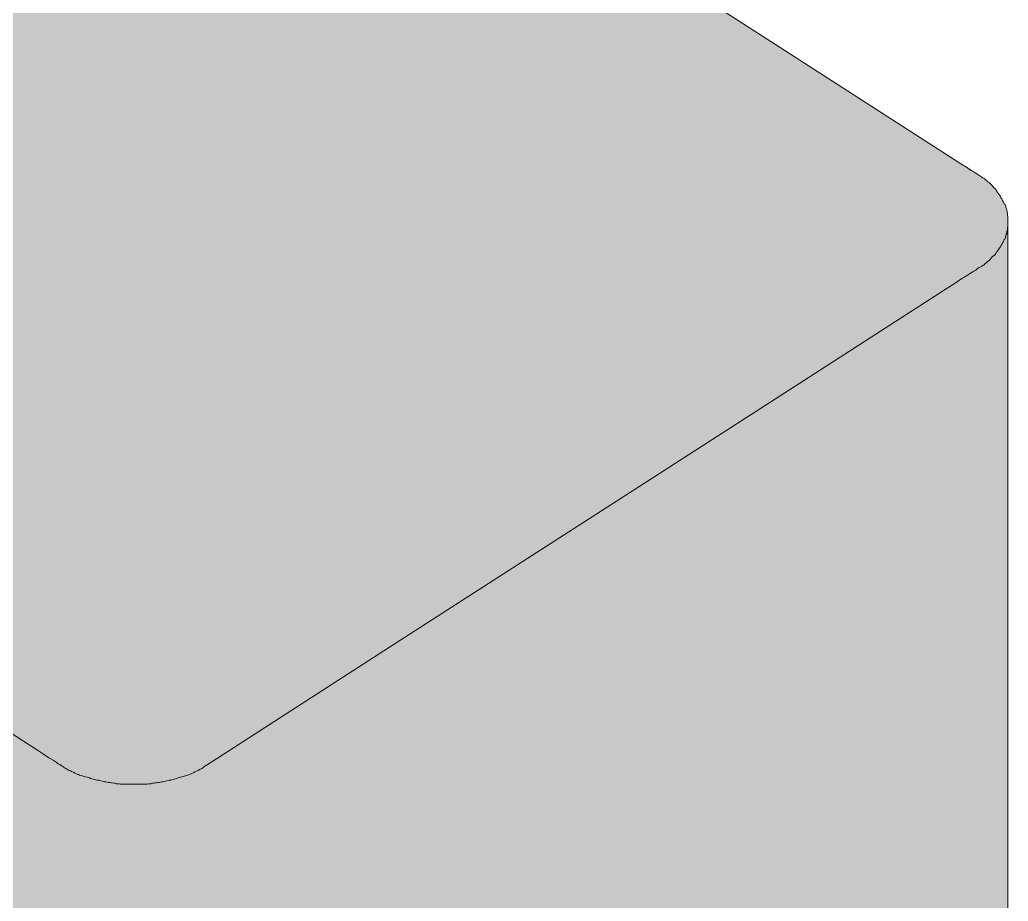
# Model space of a CAD drawing. Units: millimetres at full size, sheet at 1:100. Extents: x -138278 to 134990, y -16593 to 30671.
# Drawn here: x 61920.8 to 62198.6, y 22858.5 to 23106.1 of the extents above; entities that cross this region are included whole.
import ezdxf

# ---------------------------------------------------------------- set-up
doc = ezdxf.new("R2010")
doc.units = ezdxf.units.MM
doc.header["$LTSCALE"] = 100
doc.layers.add('F-0_枠', color=134, linetype='Continuous', lineweight=18)
doc.layers.add('F-8_補助線', color=15, linetype='Continuous')
doc.layers.add('F-9_可能範囲', color=9, linetype='Continuous')

msp = doc.modelspace()

# ---------------------------------------------------------------- linework, layer by layer
at = {"layer": 'F-0_枠'}
for p, q in [((62198.5, 23047.9), (62198.4, 23047.7)), ((62198.5, 23047.9), (62198.4, 23047.7)), ((62190.4, 23036.5), (62190.3, 23036.4)), ((62190.4, 23036.5), (62190.3, 23036.4)), ((62192, 23037.5), (62192.1, 23037.6)), ((62192, 23037.5), (62192.1, 23037.6)), ((61973.5, 22896.8), (62027.6, 22931.7)), ((61973.5, 22896.8), (62027.6, 22931.7)), ((61970, 22894.8), (61970.3, 22894.9)), ((61970, 22894.8), (61970.3, 22894.9)), ((61970.3, 22894.9), (61970.6, 22895.1)), ((61970.3, 22894.9), (61970.6, 22895.1)), ((61970.6, 22895.1), (61970.9, 22895.2)), ((61970.6, 22895.1), (61970.9, 22895.2)), ((61972.4, 22896.1), (61972.1, 22895.9)), ((61972.4, 22896.1), (61972.1, 22895.9)), ((61972.7, 22896.3), (61972.4, 22896.1)), ((61972.7, 22896.3), (61972.4, 22896.1)), ((61972.9, 22896.5), (61972.7, 22896.3)), ((61972.9, 22896.5), (61972.7, 22896.3)), ((61973.3, 22896.7), (61973.6, 22896.9)), ((61973.3, 22896.7), (61973.6, 22896.9))]:
    msp.add_line(p, q, dxfattribs=at)
for points in [[(62027.6, 23167.1), (62135.8, 23097.5), (62183.4, 23066.9), (62185.3, 23065.6), (62186.9, 23064.7), (62188, 23063.9), (62188.9, 23063.4), (62189.5, 23063), (62189.9, 23062.7), (62190.1, 23062.6), (62190.3, 23062.5), (62190.4, 23062.4), (62190.6, 23062.3), (62190.8, 23062.2)], [(62027.6, 23167.1), (62135.8, 23097.5), (62183.4, 23066.9), (62185.3, 23065.6), (62186.9, 23064.7), (62188, 23063.9), (62188.9, 23063.4), (62189.5, 23063), (62189.9, 23062.7), (62190.1, 23062.6), (62190.3, 23062.5), (62190.4, 23062.4), (62190.6, 23062.3), (62190.8, 23062.2)], [(62190.8, 23062.2), (62191, 23062), (62191.2, 23061.9), (62191.4, 23061.7), (62191.7, 23061.6), (62191.9, 23061.4), (62192.2, 23061.2), (62192.4, 23061), (62192.7, 23060.8), (62192.9, 23060.6), (62193.2, 23060.4), (62193.4, 23060.2), (62193.6, 23060), (62193.8, 23059.8), (62194, 23059.6), (62194.2, 23059.4), (62194.4, 23059.2), (62194.6, 23058.9), (62194.8, 23058.7), (62195, 23058.5), (62195.2, 23058.3), (62195.3, 23058.1), (62195.5, 23057.8), (62195.6, 23057.6), (62195.8, 23057.4), (62195.9, 23057.2), (62196.1, 23056.9), (62196.2, 23056.7), (62196.4, 23056.5), (62196.5, 23056.2), (62196.6, 23056), (62196.8, 23055.8), (62196.9, 23055.6), (62197, 23055.3), (62197.2, 23055.1), (62197.3, 23054.9), (62197.4, 23054.7), (62197.5, 23054.4), (62197.7, 23054.2), (62197.8, 23054)], [(62190.8, 23062.2), (62191, 23062), (62191.2, 23061.9), (62191.4, 23061.7), (62191.7, 23061.6), (62191.9, 23061.4), (62192.2, 23061.2), (62192.4, 23061), (62192.7, 23060.8), (62192.9, 23060.6), (62193.2, 23060.4), (62193.4, 23060.2), (62193.6, 23060), (62193.8, 23059.8), (62194, 23059.6), (62194.2, 23059.4), (62194.4, 23059.2), (62194.6, 23058.9), (62194.8, 23058.7), (62195, 23058.5), (62195.2, 23058.3), (62195.3, 23058.1), (62195.5, 23057.8), (62195.6, 23057.6), (62195.8, 23057.4), (62195.9, 23057.2), (62196.1, 23056.9), (62196.2, 23056.7), (62196.4, 23056.5), (62196.5, 23056.2), (62196.6, 23056), (62196.8, 23055.8), (62196.9, 23055.6), (62197, 23055.3), (62197.2, 23055.1), (62197.3, 23054.9), (62197.4, 23054.7), (62197.5, 23054.4), (62197.7, 23054.2), (62197.8, 23054)], [(62197.8, 23054), (62197.9, 23053.7), (62197.9, 23053.5), (62198, 23053.2), (62198.1, 23053), (62198.2, 23052.8), (62198.2, 23052.5), (62198.3, 23052.3), (62198.3, 23052), (62198.4, 23051.8), (62198.4, 23051.6), (62198.4, 23051.3), (62198.4, 23051.1), (62198.5, 23050.8), (62198.5, 23050.6), (62198.5, 23050.4), (62198.5, 23050.1), (62198.5, 23049.9), (62198.5, 23049.6), (62198.5, 23049.4), (62198.5, 23049.1), (62198.5, 23048.9), (62198.5, 23048.7), (62198.5, 23048.4), (62198.5, 23048.2), (62198.5, 23047.9)], [(62197.8, 23054), (62197.9, 23053.7), (62197.9, 23053.5), (62198, 23053.2), (62198.1, 23053), (62198.2, 23052.8), (62198.2, 23052.5), (62198.3, 23052.3), (62198.3, 23052), (62198.4, 23051.8), (62198.4, 23051.6), (62198.4, 23051.3), (62198.4, 23051.1), (62198.5, 23050.8), (62198.5, 23050.6), (62198.5, 23050.4), (62198.5, 23050.1), (62198.5, 23049.9), (62198.5, 23049.6), (62198.5, 23049.4), (62198.5, 23049.1), (62198.5, 23048.9), (62198.5, 23048.7), (62198.5, 23048.4), (62198.5, 23048.2), (62198.5, 23047.9)], [(62198.4, 23047.7), (62198.4, 23047.5), (62198.4, 23047.2)], [(62198.4, 23047.7), (62198.4, 23047.5), (62198.4, 23047.2)], [(62198.5, 23049.3), (62198.5, 22394.8)], [(62198.5, 23049.3), (62198.5, 22394.8)], [(62197.4, 23044.1), (62197.5, 23044.3), (62197.5, 23044.4), (62197.6, 23044.5), (62197.6, 23044.6), (62197.7, 23044.7), (62197.7, 23044.8), (62197.8, 23045), (62197.8, 23045.1), (62197.8, 23045.2), (62197.9, 23045.3), (62197.9, 23045.4), (62197.9, 23045.5), (62198, 23045.7), (62198, 23045.8), (62198.1, 23045.9), (62198.1, 23046), (62198.1, 23046.1), (62198.2, 23046.2), (62198.2, 23046.4), (62198.2, 23046.5), (62198.3, 23046.6), (62198.3, 23046.7), (62198.3, 23046.8), (62198.3, 23046.9), (62198.4, 23047.1), (62198.4, 23047.2)], [(62197.4, 23044.1), (62197.5, 23044.3), (62197.5, 23044.4), (62197.6, 23044.5), (62197.6, 23044.6), (62197.7, 23044.7), (62197.7, 23044.8), (62197.8, 23045), (62197.8, 23045.1), (62197.8, 23045.2), (62197.9, 23045.3), (62197.9, 23045.4), (62197.9, 23045.5), (62198, 23045.7), (62198, 23045.8), (62198.1, 23045.9), (62198.1, 23046), (62198.1, 23046.1), (62198.2, 23046.2), (62198.2, 23046.4), (62198.2, 23046.5), (62198.3, 23046.6), (62198.3, 23046.7), (62198.3, 23046.8), (62198.3, 23046.9), (62198.4, 23047.1), (62198.4, 23047.2)], [(62197.4, 23044.1), (62197.3, 23043.9), (62197.2, 23043.7), (62197, 23043.4), (62196.9, 23043.2), (62196.8, 23043), (62196.6, 23042.8), (62196.5, 23042.5), (62196.4, 23042.3), (62196.2, 23042.1), (62196.1, 23041.9), (62195.9, 23041.6), (62195.8, 23041.4), (62195.6, 23041.2), (62195.5, 23041), (62195.3, 23040.7)], [(62197.4, 23044.1), (62197.3, 23043.9), (62197.2, 23043.7), (62197, 23043.4), (62196.9, 23043.2), (62196.8, 23043), (62196.6, 23042.8), (62196.5, 23042.5), (62196.4, 23042.3), (62196.2, 23042.1), (62196.1, 23041.9), (62195.9, 23041.6), (62195.8, 23041.4), (62195.6, 23041.2), (62195.5, 23041), (62195.3, 23040.7)], [(62192.1, 23037.6), (62192.3, 23037.7), (62192.4, 23037.8), (62192.5, 23037.9), (62192.6, 23038), (62192.7, 23038.1), (62192.8, 23038.2), (62193, 23038.3), (62193.1, 23038.4), (62193.2, 23038.5), (62193.3, 23038.6), (62193.4, 23038.7), (62193.5, 23038.8), (62193.6, 23038.9), (62193.7, 23039), (62193.8, 23039.1), (62193.9, 23039.3), (62194, 23039.4), (62194.1, 23039.5), (62194.2, 23039.6), (62194.4, 23039.7), (62194.5, 23039.8), (62194.6, 23039.9), (62194.7, 23040), (62194.8, 23040.1), (62194.9, 23040.2), (62195, 23040.3), (62195, 23040.4), (62195.1, 23040.5), (62195.2, 23040.6)], [(62192.1, 23037.6), (62192.3, 23037.7), (62192.4, 23037.8), (62192.5, 23037.9), (62192.6, 23038), (62192.7, 23038.1), (62192.8, 23038.2), (62193, 23038.3), (62193.1, 23038.4), (62193.2, 23038.5), (62193.3, 23038.6), (62193.4, 23038.7), (62193.5, 23038.8), (62193.6, 23038.9), (62193.7, 23039), (62193.8, 23039.1), (62193.9, 23039.3), (62194, 23039.4), (62194.1, 23039.5), (62194.2, 23039.6), (62194.4, 23039.7), (62194.5, 23039.8), (62194.6, 23039.9), (62194.7, 23040), (62194.8, 23040.1), (62194.9, 23040.2), (62195, 23040.3), (62195, 23040.4), (62195.1, 23040.5), (62195.2, 23040.6)], [(62190.3, 23036.4), (62190.1, 23036.3), (62189.9, 23036.1), (62189.5, 23035.8), (62188.9, 23035.5), (62188, 23034.9), (62186.9, 23034.2), (62185.3, 23033.2), (62183.4, 23031.9), (62180.9, 23030.3)], [(62190.3, 23036.4), (62190.1, 23036.3), (62189.9, 23036.1), (62189.5, 23035.8), (62188.9, 23035.5), (62188, 23034.9), (62186.9, 23034.2), (62185.3, 23033.2), (62183.4, 23031.9), (62180.9, 23030.3)], [(62191.4, 23037.1), (62191.2, 23036.9), (62191, 23036.8), (62190.8, 23036.7), (62190.6, 23036.6), (62190.4, 23036.5)], [(62191.4, 23037.1), (62191.2, 23036.9), (62191, 23036.8), (62190.8, 23036.7), (62190.6, 23036.6), (62190.4, 23036.5)], [(62191.5, 23037.1), (62191.6, 23037.2), (62191.8, 23037.3), (62191.9, 23037.4), (62192, 23037.5)], [(62191.5, 23037.1), (62191.6, 23037.2), (62191.8, 23037.3), (62191.9, 23037.4), (62192, 23037.5)], [(62027.6, 22931.7), (62081.7, 22966.5), (62135.8, 23001.3), (62180.9, 23030.3), (62183.4, 23031.9), (62185.3, 23033.2)], [(62027.6, 22931.7), (62081.7, 22966.5), (62135.8, 23001.3), (62180.9, 23030.3), (62183.4, 23031.9), (62185.3, 23033.2)], [(61878, 22931.7), (61923.1, 22902.6), (61925.5, 22901.1), (61927.5, 22899.8), (61929, 22898.8), (61930.2, 22898.1), (61931, 22897.5), (61931.6, 22897.1), (61932, 22896.9), (61932.3, 22896.7), (61932.4, 22896.6), (61932.6, 22896.5), (61932.7, 22896.4), (61932.9, 22896.3), (61933.1, 22896.2), (61933.3, 22896), (61933.6, 22895.9), (61933.8, 22895.7), (61934.1, 22895.6), (61934.4, 22895.4), (61934.7, 22895.2), (61935, 22895.1), (61935.3, 22894.9), (61935.6, 22894.8), (61936, 22894.6), (61936.3, 22894.5), (61936.6, 22894.3), (61936.9, 22894.2), (61937.3, 22894.1), (61937.6, 22893.9), (61938, 22893.8), (61938.3, 22893.7), (61938.6, 22893.6), (61939, 22893.5), (61939.3, 22893.4), (61939.7, 22893.3)], [(61878, 22931.7), (61923.1, 22902.6), (61925.5, 22901.1), (61927.5, 22899.8), (61929, 22898.8), (61930.2, 22898.1), (61931, 22897.5), (61931.6, 22897.1), (61932, 22896.9), (61932.3, 22896.7), (61932.4, 22896.6), (61932.6, 22896.5), (61932.7, 22896.4), (61932.9, 22896.3), (61933.1, 22896.2), (61933.3, 22896), (61933.6, 22895.9), (61933.8, 22895.7), (61934.1, 22895.6), (61934.4, 22895.4), (61934.7, 22895.2), (61935, 22895.1), (61935.3, 22894.9), (61935.6, 22894.8), (61936, 22894.6), (61936.3, 22894.5), (61936.6, 22894.3), (61936.9, 22894.2), (61937.3, 22894.1), (61937.6, 22893.9), (61938, 22893.8), (61938.3, 22893.7), (61938.6, 22893.6), (61939, 22893.5), (61939.3, 22893.4), (61939.7, 22893.3)], [(61968, 22893.9), (61968.4, 22894.1), (61968.7, 22894.2), (61969, 22894.3), (61969.3, 22894.5), (61969.7, 22894.6), (61970, 22894.8)], [(61968, 22893.9), (61968.4, 22894.1), (61968.7, 22894.2), (61969, 22894.3), (61969.3, 22894.5), (61969.7, 22894.6), (61970, 22894.8)], [(61972.1, 22895.9), (61971.8, 22895.7), (61971.5, 22895.6), (61971.2, 22895.4), (61970.9, 22895.2), (61970.6, 22895.1)], [(61972.1, 22895.9), (61971.8, 22895.7), (61971.5, 22895.6), (61971.2, 22895.4), (61970.9, 22895.2), (61970.6, 22895.1)], [(61973.5, 22896.8), (61973.2, 22896.6), (61972.9, 22896.5)], [(61973.5, 22896.8), (61973.2, 22896.6), (61972.9, 22896.5)], [(61939.7, 22893.3), (61940, 22893.2), (61940.4, 22893.1), (61940.7, 22893), (61941.1, 22892.9), (61941.4, 22892.8), (61941.8, 22892.7), (61942.2, 22892.6), (61942.5, 22892.5), (61942.9, 22892.5), (61943.2, 22892.4), (61943.6, 22892.3), (61943.9, 22892.2), (61944.3, 22892.1), (61944.6, 22892), (61945, 22892), (61945.4, 22891.9), (61945.7, 22891.8), (61946.1, 22891.8), (61946.5, 22891.7), (61946.8, 22891.7), (61947.2, 22891.6), (61947.6, 22891.6), (61948, 22891.5), (61948.3, 22891.5), (61948.7, 22891.5), (61949.1, 22891.4), (61949.5, 22891.4), (61949.8, 22891.4), (61950.2, 22891.4), (61950.6, 22891.4), (61951, 22891.4), (61951.4, 22891.4), (61951.7, 22891.4), (61952.1, 22891.4), (61952.5, 22891.4), (61952.9, 22891.4), (61953.2, 22891.4), (61953.6, 22891.4), (61954, 22891.4)], [(61939.7, 22893.3), (61940, 22893.2), (61940.4, 22893.1), (61940.7, 22893), (61941.1, 22892.9), (61941.4, 22892.8), (61941.8, 22892.7), (61942.2, 22892.6), (61942.5, 22892.5), (61942.9, 22892.5), (61943.2, 22892.4), (61943.6, 22892.3), (61943.9, 22892.2), (61944.3, 22892.1), (61944.6, 22892), (61945, 22892), (61945.4, 22891.9), (61945.7, 22891.8), (61946.1, 22891.8), (61946.5, 22891.7), (61946.8, 22891.7), (61947.2, 22891.6), (61947.6, 22891.6), (61948, 22891.5), (61948.3, 22891.5), (61948.7, 22891.5), (61949.1, 22891.4), (61949.5, 22891.4), (61949.8, 22891.4), (61950.2, 22891.4), (61950.6, 22891.4), (61951, 22891.4), (61951.4, 22891.4), (61951.7, 22891.4), (61952.1, 22891.4), (61952.5, 22891.4), (61952.9, 22891.4), (61953.2, 22891.4), (61953.6, 22891.4), (61954, 22891.4)], [(61954, 22891.4), (61954.4, 22891.4), (61954.7, 22891.4), (61955.1, 22891.4), (61955.5, 22891.4), (61955.9, 22891.4), (61956.2, 22891.4), (61956.6, 22891.4), (61957, 22891.5), (61957.4, 22891.5), (61957.7, 22891.5), (61958.1, 22891.6), (61958.5, 22891.6), (61958.8, 22891.7), (61959.2, 22891.7), (61959.6, 22891.8), (61960, 22891.8), (61960.3, 22891.9), (61960.7, 22892), (61961, 22892), (61961.4, 22892.1), (61961.8, 22892.2), (61962.1, 22892.3), (61962.5, 22892.4), (61962.8, 22892.5), (61963.2, 22892.5), (61963.5, 22892.6), (61963.9, 22892.7), (61964.2, 22892.8), (61964.6, 22892.9), (61964.9, 22893), (61965.3, 22893.1), (61965.6, 22893.2), (61966, 22893.3), (61966.3, 22893.4), (61966.7, 22893.5), (61967, 22893.6), (61967.4, 22893.7), (61967.7, 22893.8), (61968, 22893.9)], [(61954, 22891.4), (61954.4, 22891.4), (61954.7, 22891.4), (61955.1, 22891.4), (61955.5, 22891.4), (61955.9, 22891.4), (61956.2, 22891.4), (61956.6, 22891.4), (61957, 22891.5), (61957.4, 22891.5), (61957.7, 22891.5), (61958.1, 22891.6), (61958.5, 22891.6), (61958.8, 22891.7), (61959.2, 22891.7), (61959.6, 22891.8), (61960, 22891.8), (61960.3, 22891.9), (61960.7, 22892), (61961, 22892), (61961.4, 22892.1), (61961.8, 22892.2), (61962.1, 22892.3), (61962.5, 22892.4), (61962.8, 22892.5), (61963.2, 22892.5), (61963.5, 22892.6), (61963.9, 22892.7), (61964.2, 22892.8), (61964.6, 22892.9), (61964.9, 22893), (61965.3, 22893.1), (61965.6, 22893.2), (61966, 22893.3), (61966.3, 22893.4), (61966.7, 22893.5), (61967, 22893.6), (61967.4, 22893.7), (61967.7, 22893.8), (61968, 22893.9)]]:
    msp.add_lwpolyline(points, dxfattribs=at)
at = {"layer": 'F-8_補助線'}
for points in [[(62198.5, 22377.2), (62197.8, 23044.6), (62197.9, 23044.8)], [(62198.5, 22377.2), (62197.9, 23044.8), (62198.2, 23045.7)], [(62198.5, 22377.2), (62198.2, 23045.7), (62198.3, 23046)], [(62198.3, 23046), (62198.4, 23046.5), (62198.5, 22377.2)], [(62198.4, 23046.5), (62198.5, 23047), (62198.5, 23045.5)], [(62198.4, 23046.5), (62198.5, 23045.5), (62198.5, 22377.2)], [(62198.5, 22377.2), (62196.1, 23041.6), (62196.2, 23041.9)], [(62198.5, 22377.2), (62196.2, 23041.9), (62196.4, 23042.1)], [(62198.5, 22377.2), (62196.4, 23042.1), (62196.5, 23042.3)], [(62198.5, 22377.2), (62196.5, 23042.3), (62196.6, 23042.5)], [(62198.5, 22377.2), (62196.6, 23042.5), (62196.8, 23042.8)], [(62198.5, 22377.2), (62196.8, 23042.8), (62196.9, 23043)], [(62198.5, 22377.2), (62196.9, 23043), (62197.1, 23043.2)], [(62198.5, 22377.2), (62197.1, 23043.2), (62197.2, 23043.4)], [(62198.5, 22377.2), (62197.2, 23043.4), (62197.3, 23043.7)], [(62198.5, 22377.2), (62197.3, 23043.7), (62197.4, 23043.9)], [(62198.5, 22377.2), (62197.4, 23043.9), (62197.6, 23044.1)], [(62198.5, 22377.2), (62197.6, 23044.1), (62197.7, 23044.4)], [(62198.5, 22377.2), (62197.7, 23044.4), (62197.8, 23044.6)], [(61707.3, 22309.9), (62195.6, 23041), (62195.8, 23041.2)], [(62198.5, 22377.2), (61707.3, 22309.9), (62195.8, 23041.2)], [(61707.3, 22309.9), (62195.5, 23040.7), (62195.6, 23041)], [(61707.3, 22309.9), (62195.3, 23040.6), (62195.4, 23040.7)], [(61707.3, 22309.9), (62195.4, 23040.7), (62195.5, 23040.7)], [(61707.3, 22309.9), (62195.2, 23040.4), (62195.3, 23040.6)], [(61707.3, 22309.9), (62195.1, 23040.3), (62195.2, 23040.4)], [(61707.3, 22309.9), (62195, 23040.2), (62195.1, 23040.3)], [(61707.3, 22309.9), (62194.9, 23040.1), (62195, 23040.2)], [(61707.3, 22309.9), (62194.8, 23039.9), (62194.9, 23040.1)], [(61707.3, 22309.9), (62194.6, 23039.7), (62194.7, 23039.9)], [(61707.3, 22309.9), (62194.7, 23039.9), (62194.8, 23039.9)], [(61707.3, 22309.9), (62194.4, 23039.5), (62194.6, 23039.7)], [(61707.3, 22309.9), (62194.3, 23039.4), (62194.4, 23039.5)], [(61707.3, 22309.9), (62194.1, 23039.2), (62194.3, 23039.4)], [(61707.3, 22309.9), (62193.9, 23039), (62194, 23039.2)], [(61707.3, 22309.9), (62194, 23039.2), (62194.1, 23039.2)], [(62198.5, 22377.2), (62195.8, 23041.2), (62195.9, 23041.4)], [(62198.5, 22377.2), (62195.9, 23041.4), (62196.1, 23041.6)], [(61707.3, 22309.9), (62193.8, 23038.9), (62193.9, 23039)], [(61707.3, 22309.9), (62193.6, 23038.8), (62193.8, 23038.9)], [(61707.3, 22309.9), (62193.5, 23038.7), (62193.6, 23038.8)], [(61707.3, 22309.9), (62193.5, 23038.6), (62193.5, 23038.7)], [(61707.3, 22309.9), (62193.2, 23038.4), (62193.5, 23038.6)], [(61707.3, 22309.9), (62193.1, 23038.3), (62193.2, 23038.4)], [(61707.3, 22309.9), (62192.6, 23037.9), (62193.1, 23038.3)], [(61707.3, 22309.9), (62192.3, 23037.7), (62192.6, 23037.9)], [(61707.3, 22309.9), (62192, 23037.4), (62192.3, 23037.7)], [(61707.3, 22309.9), (62191.7, 23037.2), (62192, 23037.4)], [(61707.3, 22309.9), (62191.4, 23036.9), (62191.7, 23037.2)], [(61707.3, 22309.9), (62190.5, 23036.4), (62191.4, 23036.9)], [(61707.3, 22309.9), (61715.5, 23036.4), (61932.2, 22896.9)], [(61707.3, 22309.9), (62183.6, 23031.9), (62190.5, 23036.4)], [(61715.5, 23036.4), (61878.2, 22931.7), (61932.2, 22896.9)], [(62183.6, 23031.9), (62189.1, 23035.5), (62190.5, 23036.4)], [(62183.6, 23031.9), (62188.2, 23034.9), (62189.1, 23035.5)], [(62183.6, 23031.9), (62187.1, 23034.2), (62188.2, 23034.9)], [(61707.3, 22309.9), (62136, 23001.3), (62183.6, 23031.9)], [(61707.3, 22309.9), (61982.7, 22902.6), (62136, 23001.3)], [(61707.3, 22309.9), (61980.3, 22901.1), (61982.7, 22902.6)], [(61707.3, 22309.9), (61975.6, 22898.1), (61980.3, 22901.1)], [(61707.3, 22309.9), (61974.8, 22897.5), (61975.6, 22898.1)], [(61707.3, 22309.9), (61974.2, 22897.1), (61974.8, 22897.5)], [(61707.3, 22309.9), (61973.3, 22896.6), (61974.2, 22897.1)], [(61707.3, 22309.9), (61932.2, 22896.9), (61932.8, 22896.5)], [(61707.3, 22309.9), (61972.2, 22895.9), (61973.3, 22896.6)], [(61707.3, 22309.9), (61932.8, 22896.5), (61933.1, 22896.3)], [(61707.3, 22309.9), (61933.1, 22896.3), (61933.4, 22896.1)], [(61707.3, 22309.9), (61933.4, 22896.1), (61933.7, 22895.9)], [(61707.3, 22309.9), (61933.7, 22895.9), (61934, 22895.7)], [(61707.3, 22309.9), (61969.8, 22894.6), (61972.2, 22895.9)], [(61707.3, 22309.9), (61934, 22895.7), (61934.3, 22895.6)], [(61707.3, 22309.9), (61934.3, 22895.6), (61934.6, 22895.4)], [(61707.3, 22309.9), (61934.6, 22895.4), (61934.9, 22895.2)], [(61707.3, 22309.9), (61934.9, 22895.2), (61935.2, 22895.1)], [(61707.3, 22309.9), (61935.2, 22895.1), (61935.5, 22894.9)], [(61707.3, 22309.9), (61935.5, 22894.9), (61935.8, 22894.8)], [(61707.3, 22309.9), (61935.8, 22894.8), (61936.1, 22894.6)], [(61707.3, 22309.9), (61936.1, 22894.6), (61936.4, 22894.5)], [(61707.3, 22309.9), (61967.5, 22893.7), (61969.8, 22894.6)], [(61707.3, 22309.9), (61936.4, 22894.5), (61936.7, 22894.3)], [(61707.3, 22309.9), (61936.7, 22894.3), (61937.1, 22894.2)], [(61707.3, 22309.9), (61937.1, 22894.2), (61937.4, 22894.1)], [(61707.3, 22309.9), (61937.4, 22894.1), (61937.7, 22894)], [(61707.3, 22309.9), (61937.7, 22894), (61938.1, 22893.8)], [(61707.3, 22309.9), (61938.1, 22893.8), (61938.4, 22893.7)], [(61707.3, 22309.9), (61938.4, 22893.7), (61938.8, 22893.6)], [(61707.3, 22309.9), (61966.1, 22893.3), (61967.5, 22893.7)], [(61707.3, 22309.9), (61938.8, 22893.6), (61939.1, 22893.5)], [(61707.3, 22309.9), (61939.1, 22893.5), (61939.4, 22893.4)], [(61707.3, 22309.9), (61939.4, 22893.4), (61939.8, 22893.3)], [(61707.3, 22309.9), (61939.8, 22893.3), (61940.1, 22893.2)], [(61707.3, 22309.9), (61963.6, 22892.6), (61966.1, 22893.3)], [(61707.3, 22309.9), (61940.1, 22893.2), (61940.5, 22893.1)], [(61707.3, 22309.9), (61940.5, 22893.1), (61941.5, 22892.8)], [(61707.3, 22309.9), (61941.5, 22892.8), (61941.9, 22892.7)], [(61707.3, 22309.9), (61941.9, 22892.7), (61942.6, 22892.5)], [(61707.3, 22309.9), (61962.2, 22892.3), (61963.6, 22892.6)], [(61707.3, 22309.9), (61942.6, 22892.5), (61944.7, 22892)], [(61707.3, 22309.9), (61960.4, 22891.9), (61962.2, 22892.3)], [(61707.3, 22309.9), (61944.7, 22892), (61945.1, 22892)], [(61707.3, 22309.9), (61945.1, 22892), (61945.4, 22891.9)], [(61707.3, 22309.9), (61945.4, 22891.9), (61945.8, 22891.8)], [(61707.3, 22309.9), (61958.5, 22891.6), (61960.4, 22891.9)], [(61707.3, 22309.9), (61945.8, 22891.8), (61946.9, 22891.7)], [(61707.3, 22309.9), (61946.9, 22891.7), (61947.7, 22891.6)], [(61707.3, 22309.9), (61947.7, 22891.6), (61949.2, 22891.4)], [(61707.3, 22309.9), (61957, 22891.5), (61958.5, 22891.6)], [(61707.3, 22309.9), (61955.2, 22891.4), (61957, 22891.5)], [(61707.3, 22309.9), (61949.2, 22891.4), (61950.3, 22891.4)], [(61707.3, 22309.9), (61950.3, 22891.4), (61951, 22891.4)], [(61707.3, 22309.9), (61951, 22891.4), (61952.2, 22891.4)], [(61707.3, 22309.9), (61952.2, 22891.4), (61953.7, 22891.4)], [(61707.3, 22309.9), (61953.7, 22891.4), (61955.2, 22891.4)]]:
    msp.add_solid(points, dxfattribs=at)
at = {"layer": 'F-9_可能範囲'}
for points in [[(62190.3, 23062.6), (61941.2, 23205.8), (61941.5, 23205.9)], [(62190.3, 23062.6), (61941.5, 23205.9), (61941.9, 23206)], [(62190.3, 23062.6), (61941.9, 23206), (61942.6, 23206.1)], [(62190.3, 23062.6), (61942.6, 23206.1), (61943.3, 23206.3)], [(62190.3, 23062.6), (61943.3, 23206.3), (61943.7, 23206.4)], [(62190.3, 23062.6), (61943.7, 23206.4), (61944.4, 23206.6)], [(62190.3, 23062.6), (61944.4, 23206.6), (61945.1, 23206.7)], [(62190.3, 23062.6), (61945.1, 23206.7), (61945.8, 23206.9)], [(62190.3, 23062.6), (61945.8, 23206.9), (61946.5, 23207)], [(62190.3, 23062.6), (61946.5, 23207), (61947.3, 23207.1)], [(62190.3, 23062.6), (61947.3, 23207.1), (61947.7, 23207.1)], [(62190.3, 23062.6), (61947.7, 23207.1), (61948.4, 23207.2)], [(62190.3, 23062.6), (61948.4, 23207.2), (61948.8, 23207.2)], [(62190.3, 23062.6), (61948.8, 23207.2), (61949.5, 23207.3)], [(62190.3, 23062.6), (61949.5, 23207.3), (61950.3, 23207.3)], [(62190.3, 23062.6), (61950.3, 23207.3), (61950.7, 23207.3)], [(62190.3, 23062.6), (61950.7, 23207.3), (61951.4, 23207.3)], [(62190.3, 23062.6), (61951.4, 23207.3), (61952.2, 23207.3)], [(62190.3, 23062.6), (61952.2, 23207.3), (61952.9, 23207.3)], [(62190.3, 23062.6), (61952.9, 23207.3), (61953.3, 23207.3)], [(62190.3, 23062.6), (61953.3, 23207.3), (61954, 23207.3)], [(62190.3, 23062.6), (61954, 23207.3), (61954.8, 23207.3)], [(62190.3, 23062.6), (61954.8, 23207.3), (61955.2, 23207.3)], [(62190.3, 23062.6), (61955.2, 23207.3), (61955.9, 23207.3)], [(62190.3, 23062.6), (61955.9, 23207.3), (61956.7, 23207.2)], [(62190.3, 23062.6), (61956.7, 23207.2), (61957.4, 23207.2)], [(62190.3, 23062.6), (61957.4, 23207.2), (61958.2, 23207.1)], [(62190.3, 23062.6), (61958.2, 23207.1), (61959.3, 23207)], [(62190.3, 23062.6), (61959.3, 23207), (61960, 23206.9)], [(62190.3, 23062.6), (61960, 23206.9), (61960.8, 23206.7)], [(62190.3, 23062.6), (61960.8, 23206.7), (61961.5, 23206.6)], [(62190.3, 23062.6), (61961.5, 23206.6), (61962.2, 23206.4)], [(62190.3, 23062.6), (61962.2, 23206.4), (61962.9, 23206.2)], [(62190.3, 23062.6), (61962.9, 23206.2), (61963.6, 23206)], [(62190.3, 23062.6), (61963.6, 23206), (61964.3, 23205.9)], [(62190.3, 23062.6), (61964.3, 23205.9), (61965.4, 23205.6)], [(62190.3, 23062.6), (61934, 23203), (61934.3, 23203.1)], [(62190.3, 23062.6), (61934.3, 23203.1), (61934.6, 23203.3)], [(62190.3, 23062.6), (61934.6, 23203.3), (61934.9, 23203.4)], [(62190.3, 23062.6), (61934.9, 23203.4), (61935.2, 23203.6)], [(62190.3, 23062.6), (61935.2, 23203.6), (61935.5, 23203.8)], [(62190.3, 23062.6), (61935.5, 23203.8), (61936.1, 23204.1)], [(62190.3, 23062.6), (61936.1, 23204.1), (61936.7, 23204.3)], [(62190.3, 23062.6), (61936.7, 23204.3), (61937.1, 23204.5)], [(62190.3, 23062.6), (61937.1, 23204.5), (61937.4, 23204.6)], [(62190.3, 23062.6), (61937.4, 23204.6), (61937.7, 23204.7)], [(62190.3, 23062.6), (61937.7, 23204.7), (61938.1, 23204.9)], [(62190.3, 23062.6), (61938.1, 23204.9), (61938.4, 23205)], [(62190.3, 23062.6), (61938.4, 23205), (61938.8, 23205.1)], [(62190.3, 23062.6), (61938.8, 23205.1), (61939.1, 23205.2)], [(62190.3, 23062.6), (61939.1, 23205.2), (61939.8, 23205.4)], [(62190.3, 23062.6), (61939.8, 23205.4), (61940.1, 23205.5)], [(62190.3, 23062.6), (61940.1, 23205.5), (61940.5, 23205.6)], [(62190.3, 23062.6), (61940.5, 23205.6), (61940.8, 23205.7)], [(62190.3, 23062.6), (61940.8, 23205.7), (61941.2, 23205.8)], [(62190.3, 23062.6), (61965.4, 23205.6), (61965.7, 23205.5)], [(62190.3, 23062.6), (61965.7, 23205.5), (61966.8, 23205.2)], [(62190.3, 23062.6), (61966.8, 23205.2), (61967.1, 23205.1)], [(62190.3, 23062.6), (61967.1, 23205.1), (61967.8, 23204.9)], [(62190.3, 23062.6), (61967.8, 23204.9), (61968.8, 23204.5)], [(62190.3, 23062.6), (61968.8, 23204.5), (61969.5, 23204.2)], [(62190.3, 23062.6), (61969.5, 23204.2), (61970.1, 23203.9)], [(62190.3, 23062.6), (61970.1, 23203.9), (61971.1, 23203.4)], [(62190.3, 23062.6), (61971.1, 23203.4), (61971.6, 23203.1)], [(62190.3, 23062.6), (61971.6, 23203.1), (61972.7, 23202.5)], [(62190.3, 23062.6), (61929.2, 23199.9), (61930.3, 23200.6)], [(62190.3, 23062.6), (61930.3, 23200.6), (61931.8, 23201.6)], [(62190.3, 23062.6), (61931.8, 23201.6), (61932.2, 23201.8)], [(62190.3, 23062.6), (61932.2, 23201.8), (61932.4, 23202)], [(62190.3, 23062.6), (61932.4, 23202), (61932.7, 23202.2)], [(62190.3, 23062.6), (61932.7, 23202.2), (61933.1, 23202.4)], [(62190.3, 23062.6), (61933.1, 23202.4), (61933.3, 23202.5)], [(62190.3, 23062.6), (61933.3, 23202.5), (61933.5, 23202.6)], [(62190.3, 23062.6), (61933.5, 23202.6), (61933.7, 23202.8)], [(62190.3, 23062.6), (61933.7, 23202.8), (61934, 23203)], [(62190.3, 23062.6), (61972.7, 23202.5), (61973.3, 23202.1)], [(62190.3, 23062.6), (61973.3, 23202.1), (61973.8, 23201.8)], [(62190.3, 23062.6), (61973.8, 23201.8), (61974.8, 23201.2)], [(62190.3, 23062.6), (61974.8, 23201.2), (61975.6, 23200.6)], [(62190.3, 23062.6), (61975.6, 23200.6), (61976.8, 23199.9)], [(62190.3, 23062.6), (61720.4, 23065.6), (61925.7, 23197.6)], [(62190.3, 23062.6), (61925.7, 23197.6), (61927.6, 23198.9)], [(62190.3, 23062.6), (61927.6, 23198.9), (61929.2, 23199.9)], [(62190.3, 23062.6), (61976.8, 23199.9), (61978.3, 23198.9)], [(62190.3, 23062.6), (61978.3, 23198.9), (61980.3, 23197.6)], [(62190.3, 23062.6), (61980.3, 23197.6), (61982.7, 23196.1)], [(62190.3, 23062.6), (61982.7, 23196.1), (62136, 23097.5)], [(62190.3, 23062.6), (62136, 23097.5), (62183.6, 23066.9)], [(62190.3, 23062.6), (62183.6, 23066.9), (62185.5, 23065.6)], [(62190.3, 23062.6), (61717.7, 23063.9), (61718.9, 23064.7)], [(62190.3, 23062.6), (61718.9, 23064.7), (61720.4, 23065.6)], [(62190.3, 23062.6), (62185.5, 23065.6), (62187.1, 23064.7)], [(62190.3, 23062.6), (62187.1, 23064.7), (62188.2, 23063.9)], [(62190.3, 23062.6), (61707.4, 23047.2), (61707.3, 23047.7)], [(62190.3, 23062.6), (61707.3, 23047.7), (61707.3, 23048.2)], [(62190.3, 23062.6), (61707.3, 23048.2), (61707.3, 23048.4)], [(62190.3, 23062.6), (61707.3, 23048.4), (61707.3, 23049.1)], [(62190.3, 23062.6), (61707.3, 23049.1), (61707.3, 23049.4)], [(62190.3, 23062.6), (61707.3, 23049.4), (61707.3, 23049.6)], [(62190.3, 23062.6), (61707.3, 23049.6), (61707.3, 23050.1)], [(62190.3, 23062.6), (61707.3, 23050.1), (61707.3, 23050.4)], [(62190.3, 23062.6), (61707.3, 23050.4), (61707.3, 23050.6)], [(62190.3, 23062.6), (61707.3, 23050.6), (61707.3, 23050.8)], [(62190.3, 23062.6), (61707.3, 23050.8), (61707.3, 23051.3)], [(62190.3, 23062.6), (61707.3, 23051.3), (61707.4, 23051.8)], [(62190.3, 23062.6), (61707.5, 23046.7), (61707.4, 23047.2)], [(62190.3, 23062.6), (61707.4, 23051.8), (61707.5, 23052.3)], [(62190.3, 23062.6), (61707.6, 23046.4), (61707.5, 23046.7)], [(62190.3, 23062.6), (61707.5, 23052.3), (61707.5, 23052.5)], [(62190.3, 23062.6), (61707.5, 23052.5), (61707.6, 23052.8)], [(62190.3, 23062.6), (61707.7, 23046), (61707.6, 23046.4)], [(62190.3, 23062.6), (61707.6, 23052.8), (61707.7, 23053.2)], [(62190.3, 23062.6), (61707.8, 23045.8), (61707.7, 23046)], [(62190.3, 23062.6), (61707.7, 23053.2), (61707.8, 23053.5)], [(62190.3, 23062.6), (61707.9, 23045.2), (61707.8, 23045.5)], [(62190.3, 23062.6), (61707.8, 23045.5), (61707.8, 23045.8)], [(62190.3, 23062.6), (61707.8, 23053.5), (61707.9, 23053.7)], [(62190.3, 23062.6), (61708.1, 23044.8), (61707.9, 23045.2)], [(62190.3, 23062.6), (61707.9, 23053.7), (61708, 23054)], [(62190.3, 23062.6), (61708, 23054), (61708.3, 23054.7)], [(62190.3, 23062.6), (61708.6, 23043.7), (61708.1, 23044.6)], [(62190.3, 23062.6), (61708.1, 23044.6), (61708.1, 23044.8)], [(62190.3, 23062.6), (61708.3, 23054.7), (61708.6, 23055.1)], [(62190.3, 23062.6), (61709.3, 23042.5), (61708.6, 23043.7)], [(62190.3, 23062.6), (61708.6, 23055.1), (61708.7, 23055.3)], [(62190.3, 23062.6), (61708.7, 23055.3), (61708.9, 23055.6)], [(62190.3, 23062.6), (61708.9, 23055.6), (61709, 23055.8)], [(62190.3, 23062.6), (61709, 23055.8), (61709.1, 23056)], [(62190.3, 23062.6), (61709.1, 23056), (61709.3, 23056.3)], [(62190.3, 23062.6), (61709.6, 23042.1), (61709.3, 23042.5)], [(62190.3, 23062.6), (61709.3, 23056.3), (61709.4, 23056.5)], [(62190.3, 23062.6), (61709.4, 23056.5), (61709.7, 23056.9)], [(62190.3, 23062.6), (61710, 23041.4), (61709.6, 23042.1)], [(62190.3, 23062.6), (61709.7, 23056.9), (61710, 23057.4)], [(62190.3, 23062.6), (61710.3, 23041), (61710, 23041.4)], [(62190.3, 23062.6), (61710, 23057.4), (61710.1, 23057.6)], [(62190.3, 23062.6), (61710.1, 23057.6), (61710.3, 23057.8)], [(62190.3, 23062.6), (61710.7, 23040.4), (61710.3, 23041)], [(62190.3, 23062.6), (61710.3, 23057.8), (61710.4, 23058.1)], [(62190.3, 23062.6), (61710.4, 23058.1), (61710.8, 23058.5)], [(62190.3, 23062.6), (61711.2, 23039.9), (61710.7, 23040.4)], [(62190.3, 23062.6), (61710.8, 23058.5), (61711, 23058.7)], [(62190.3, 23062.6), (61711, 23058.7), (61711.1, 23058.9)], [(62190.3, 23062.6), (61711.1, 23058.9), (61711.5, 23059.4)], [(62190.3, 23062.6), (61712.1, 23039), (61711.2, 23039.9)], [(62190.3, 23062.6), (61711.5, 23059.4), (61711.7, 23059.6)], [(62190.3, 23062.6), (61711.7, 23059.6), (61711.9, 23059.8)], [(62190.3, 23062.6), (61711.9, 23059.8), (61712.4, 23060.2)], [(62190.3, 23062.6), (61712.4, 23038.7), (61712.1, 23039)], [(62190.3, 23062.6), (61713.2, 23038), (61712.4, 23038.7)], [(62190.3, 23062.6), (61712.4, 23060.2), (61712.8, 23060.6)], [(62190.3, 23062.6), (61712.8, 23060.6), (61713.1, 23060.8)], [(62190.3, 23062.6), (61713.1, 23060.8), (61713.3, 23061)], [(62190.3, 23062.6), (61713.5, 23037.7), (61713.2, 23038)], [(62190.3, 23062.6), (61713.3, 23061), (61713.6, 23061.2)], [(62190.3, 23062.6), (61714.1, 23037.2), (61713.5, 23037.7)], [(62190.3, 23062.6), (61713.6, 23061.2), (61714.1, 23061.6)], [(62190.3, 23062.6), (61714.3, 23037.1), (61714.1, 23037.2)], [(62190.3, 23062.6), (61714.1, 23061.6), (61714.6, 23061.9)], [(62190.3, 23062.6), (61715, 23036.7), (61714.3, 23037.1)], [(62190.3, 23062.6), (61714.6, 23061.9), (61715, 23062.2)], [(62190.3, 23062.6), (61715, 23062.2), (61715.9, 23062.7)], [(62190.3, 23062.6), (61715.5, 23036.4), (61715, 23036.7)], [(62190.3, 23062.6), (61715.9, 23036.1), (61715.5, 23036.4)], [(62190.3, 23062.6), (61715.9, 23062.7), (61716.3, 23063)], [(62190.3, 23062.6), (61716.9, 23035.5), (61715.9, 23036.1)], [(62190.3, 23062.6), (61716.3, 23063), (61716.9, 23063.4)], [(62190.3, 23062.6), (61716.9, 23063.4), (61717.7, 23063.9)], [(62190.3, 23062.6), (61717.7, 23034.9), (61716.9, 23035.5)], [(62190.3, 23062.6), (61718.9, 23034.2), (61717.7, 23034.9)], [(62190.3, 23062.6), (61720.4, 23033.2), (61718.9, 23034.2)], [(62190.3, 23062.6), (61722.4, 23031.9), (61720.4, 23033.2)], [(62190.3, 23062.6), (61724.8, 23030.4), (61722.4, 23031.9)], [(62190.3, 23062.6), (61932.2, 22896.9), (61724.8, 23030.4)], [(62190.3, 23062.6), (61932.4, 22896.7), (61932.2, 22896.9)], [(62190.3, 23062.6), (61932.5, 22896.6), (61932.4, 22896.7)], [(62190.3, 23062.6), (61933.1, 22896.3), (61932.5, 22896.6)], [(62190.3, 23062.6), (61933.7, 22895.9), (61933.1, 22896.3)], [(62190.3, 23062.6), (61934, 22895.7), (61933.7, 22895.9)], [(62190.3, 23062.6), (61934.6, 22895.4), (61934, 22895.7)], [(62190.3, 23062.6), (61934.9, 22895.2), (61934.6, 22895.4)], [(62190.3, 23062.6), (61935.2, 22895.1), (61934.9, 22895.2)], [(62190.3, 23062.6), (61935.8, 22894.8), (61935.2, 22895.1)], [(62190.3, 23062.6), (61936.4, 22894.5), (61935.8, 22894.8)], [(62190.3, 23062.6), (61936.7, 22894.3), (61936.4, 22894.5)], [(62190.3, 23062.6), (61937.1, 22894.2), (61936.7, 22894.3)], [(62190.3, 23062.6), (61937.4, 22894.1), (61937.1, 22894.2)], [(62190.3, 23062.6), (61938.1, 22893.8), (61937.4, 22894.1)], [(62190.3, 23062.6), (61938.4, 22893.7), (61938.1, 22893.8)], [(62190.3, 23062.6), (61939.1, 22893.5), (61938.4, 22893.7)], [(62190.3, 23062.6), (61939.8, 22893.3), (61939.1, 22893.5)], [(62190.3, 23062.6), (61940.1, 22893.2), (61939.8, 22893.3)], [(62190.3, 23062.6), (61940.5, 22893.1), (61940.1, 22893.2)], [(62190.3, 23062.6), (61940.8, 22893), (61940.5, 22893.1)], [(62190.3, 23062.6), (61941.2, 22892.9), (61940.8, 22893)], [(62190.3, 23062.6), (61941.5, 22892.8), (61941.2, 22892.9)], [(62190.3, 23062.6), (61942.2, 22892.6), (61941.5, 22892.8)], [(62190.3, 23062.6), (61942.6, 22892.5), (61942.2, 22892.6)], [(62190.3, 23062.6), (61943.3, 22892.4), (61942.6, 22892.5)], [(62190.3, 23062.6), (61944, 22892.2), (61943.3, 22892.4)], [(62190.3, 23062.6), (61944.4, 22892.1), (61944, 22892.2)], [(62190.3, 23062.6), (61944.7, 22892), (61944.4, 22892.1)], [(62190.3, 23062.6), (61945.1, 22892), (61944.7, 22892)], [(62190.3, 23062.6), (61945.8, 22891.8), (61945.1, 22892)], [(62190.3, 23062.6), (61946.2, 22891.8), (61945.8, 22891.8)], [(62190.3, 23062.6), (61946.9, 22891.7), (61946.2, 22891.8)], [(62190.3, 23062.6), (61947.7, 22891.6), (61946.9, 22891.7)], [(62190.3, 23062.6), (61948, 22891.5), (61947.7, 22891.6)], [(62190.3, 23062.6), (61948.4, 22891.5), (61948, 22891.5)], [(62190.3, 23062.6), (61948.8, 22891.5), (61948.4, 22891.5)], [(62190.3, 23062.6), (61949.2, 22891.4), (61948.8, 22891.5)], [(62190.3, 23062.6), (61949.9, 22891.4), (61949.2, 22891.4)], [(62190.3, 23062.6), (61950.7, 22891.4), (61949.9, 22891.4)], [(62190.3, 23062.6), (61951, 22891.4), (61950.7, 22891.4)], [(62190.3, 23062.6), (61951.8, 22891.4), (61951, 22891.4)], [(62190.3, 23062.6), (61952.2, 22891.4), (61951.8, 22891.4)], [(62190.3, 23062.6), (61952.9, 22891.4), (61952.2, 22891.4)], [(62190.3, 23062.6), (61953.7, 22891.4), (61952.9, 22891.4)], [(62190.3, 23062.6), (61954, 22891.4), (61953.7, 22891.4)], [(62190.3, 23062.6), (61955.2, 22891.4), (61954, 22891.4)], [(62190.3, 23062.6), (61955.9, 22891.4), (61955.2, 22891.4)], [(62190.3, 23062.6), (61956.7, 22891.4), (61955.9, 22891.4)], [(62190.3, 23062.6), (61957, 22891.5), (61956.7, 22891.4)], [(62190.3, 23062.6), (61957.8, 22891.5), (61957, 22891.5)], [(62190.3, 23062.6), (61958.2, 22891.6), (61957.8, 22891.5)], [(62190.3, 23062.6), (61958.5, 22891.6), (61958.2, 22891.6)], [(62190.3, 23062.6), (61958.9, 22891.7), (61958.5, 22891.6)], [(62190.3, 23062.6), (61959.7, 22891.8), (61958.9, 22891.7)], [(62190.3, 23062.6), (61960, 22891.8), (61959.7, 22891.8)], [(62190.3, 23062.6), (61960.8, 22892), (61960, 22891.8)], [(62190.3, 23062.6), (61961.1, 22892), (61960.8, 22892)], [(62190.3, 23062.6), (61962.2, 22892.3), (61961.1, 22892)], [(62190.3, 23062.6), (61962.6, 22892.4), (61962.2, 22892.3)], [(62190.3, 23062.6), (61963.3, 22892.5), (61962.6, 22892.4)], [(62190.3, 23062.6), (61963.6, 22892.6), (61963.3, 22892.5)], [(62190.3, 23062.6), (61964.3, 22892.8), (61963.6, 22892.6)], [(62190.3, 23062.6), (61964.7, 22892.9), (61964.3, 22892.8)], [(62190.3, 23062.6), (61965, 22893), (61964.7, 22892.9)], [(62190.3, 23062.6), (61965.7, 22893.2), (61965, 22893)], [(62190.3, 23062.6), (61966.1, 22893.3), (61965.7, 22893.2)], [(62190.3, 23062.6), (61966.8, 22893.5), (61966.1, 22893.3)], [(62190.3, 23062.6), (61967.1, 22893.6), (61966.8, 22893.5)], [(62190.3, 23062.6), (61967.8, 22893.8), (61967.1, 22893.6)], [(62190.3, 23062.6), (61968.1, 22894), (61967.8, 22893.8)], [(62190.3, 23062.6), (61968.8, 22894.2), (61968.1, 22894)], [(62190.3, 23062.6), (61969.2, 22894.3), (61968.8, 22894.2)], [(62190.3, 23062.6), (61969.8, 22894.6), (61969.2, 22894.3)], [(62190.3, 23062.6), (61970.1, 22894.8), (61969.8, 22894.6)], [(62190.3, 23062.6), (61970.7, 22895.1), (61970.1, 22894.8)], [(62190.3, 23062.6), (61971.4, 22895.4), (61970.7, 22895.1)], [(62190.3, 23062.6), (61971.6, 22895.6), (61971.4, 22895.4)], [(62190.3, 23062.6), (61972.2, 22895.9), (61971.6, 22895.6)], [(62190.3, 23062.6), (61972.7, 22896.2), (61972.2, 22895.9)], [(62190.3, 23062.6), (61973.1, 22896.4), (61972.7, 22896.2)], [(62190.3, 23062.6), (61973.3, 22896.6), (61973.1, 22896.4)], [(62190.3, 23062.6), (61973.8, 22896.9), (61973.3, 22896.6)], [(62190.3, 23062.6), (61974.2, 22897.1), (61973.8, 22896.9)], [(62190.3, 23062.6), (61974.8, 22897.5), (61974.2, 22897.1)], [(62190.3, 23062.6), (61975.6, 22898.1), (61974.8, 22897.5)], [(62190.3, 23062.6), (61976.8, 22898.8), (61975.6, 22898.1)], [(62190.3, 23062.6), (61978.3, 22899.8), (61976.8, 22898.8)], [(62190.3, 23062.6), (61980.3, 22901.1), (61978.3, 22899.8)], [(62190.3, 23062.6), (61982.7, 22902.6), (61980.3, 22901.1)], [(62190.3, 23062.6), (62181.1, 23030.4), (61982.7, 22902.6)], [(62190.3, 23062.6), (62183.6, 23031.9), (62181.1, 23030.4)], [(62190.3, 23062.6), (62185.5, 23033.2), (62183.6, 23031.9)], [(62190.3, 23062.6), (62183.6, 23031.9), (62183.6, 23031.9)], [(62190.3, 23062.6), (62187.1, 23034.2), (62185.5, 23033.2)], [(62190.3, 23062.6), (62185.5, 23033.2), (62185.5, 23033.2)], [(62190.3, 23062.6), (62188.2, 23034.9), (62187.1, 23034.2)], [(62190.3, 23062.6), (62188.2, 23063.9), (62189.1, 23063.4)], [(62190.3, 23062.6), (62189.1, 23035.5), (62188.2, 23034.9)], [(62190.3, 23062.6), (62189.1, 23063.4), (62189.7, 23063)], [(62190.3, 23062.6), (62189.7, 23035.9), (62189.1, 23035.5)], [(62190.3, 23062.6), (62190.3, 23036.3), (62189.7, 23035.9)], [(62190.3, 23062.6), (62190.6, 23062.4), (62190.8, 23062.3)], [(62190.3, 23062.6), (62190.8, 23062.3), (62191.1, 23062)], [(62190.3, 23062.6), (62191.1, 23062), (62191.4, 23061.9)], [(62190.3, 23062.6), (62191.4, 23061.9), (62191.6, 23061.7)], [(62190.3, 23062.6), (62191.6, 23061.7), (62191.8, 23061.6)], [(62190.3, 23062.6), (62191.8, 23061.6), (62192.1, 23061.4)], [(62190.3, 23062.6), (62192.1, 23061.4), (62192.3, 23061.2)], [(62190.3, 23062.6), (62192.3, 23061.2), (62192.6, 23061)], [(62190.3, 23062.6), (62192.6, 23061), (62193.1, 23060.6)], [(62190.3, 23062.6), (62193.1, 23060.6), (62193.3, 23060.4)], [(62190.3, 23062.6), (62193.3, 23060.4), (62193.6, 23060.2)], [(62190.3, 23062.6), (62193.6, 23060.2), (62193.8, 23060)], [(62190.3, 23062.6), (62193.8, 23060), (62194.2, 23059.6)], [(62190.3, 23062.6), (62194.2, 23059.6), (62194.4, 23059.4)], [(62190.3, 23062.6), (62194.4, 23059.4), (62194.6, 23059.2)], [(62190.3, 23062.6), (62194.6, 23059.2), (62195, 23058.7)], [(62190.3, 23062.6), (62195, 23058.7), (62195.1, 23058.5)], [(62190.3, 23062.6), (62195.1, 23058.5), (62195.5, 23058.1)], [(62190.3, 23062.6), (62195.5, 23058.1), (62195.6, 23057.8)], [(62190.3, 23062.6), (62195.6, 23057.8), (62195.9, 23057.4)], [(62190.3, 23062.6), (62195.9, 23057.4), (62196.1, 23057.2)], [(62190.3, 23062.6), (62196.1, 23057.2), (62196.2, 23056.9)], [(62190.3, 23062.6), (62196.2, 23056.9), (62196.4, 23056.7)], [(62190.3, 23062.6), (62196.4, 23056.7), (62196.6, 23056.3)], [(62190.3, 23062.6), (62196.6, 23056.3), (62196.8, 23056)], [(62190.3, 23062.6), (62196.8, 23056), (62196.9, 23055.8)], [(62190.3, 23062.6), (62196.9, 23055.8), (62197.2, 23055.3)], [(62190.3, 23062.6), (62197.2, 23055.3), (62197.3, 23055.1)], [(62190.3, 23062.6), (62197.3, 23055.1), (62197.4, 23054.9)], [(62190.3, 23062.6), (62197.4, 23054.9), (62197.6, 23054.7)], [(62190.3, 23062.6), (62197.6, 23054.7), (62197.7, 23054.4)], [(62190.3, 23062.6), (62197.7, 23054.4), (62197.8, 23054.2)], [(62190.3, 23062.6), (62197.8, 23054.2), (62198, 23053.7)], [(62190.3, 23062.6), (62198, 23053.7), (62198.1, 23053.5)], [(62190.3, 23062.6), (62198.1, 23053.5), (62198.2, 23053.2)], [(62190.3, 23062.6), (62198.2, 23053.2), (62198.3, 23052.8)], [(62190.3, 23062.6), (62198.3, 23052.8), (62198.4, 23052.5)], [(62190.3, 23062.6), (62198.4, 23052.5), (62198.5, 23052)], [(62190.3, 23062.6), (62198.5, 23052), (62198.5, 23051.6)], [(62190.3, 23062.6), (62198.5, 23051.6), (62198.6, 23051.1)], [(62190.3, 23062.6), (62198.6, 23051.1), (62198.6, 23050.6)], [(62190.3, 23062.6), (62198.6, 23050.6), (62198.6, 23050.4)], [(62190.3, 23062.6), (62198.6, 23050.4), (62198.6, 23049.9)], [(62190.3, 23062.6), (62198.6, 23049.9), (62198.6, 23049.6)], [(62190.3, 23062.6), (62198.6, 23049.6), (62198.6, 23049.1)], [(62190.3, 23062.6), (62198.6, 23049.1), (62198.6, 23048.4)], [(62190.3, 23062.6), (62198.6, 23048.4), (62198.6, 23047.9)], [(62190.3, 23062.6), (62198.6, 23047.9), (62198.6, 23047.7)], [(62190.3, 23062.6), (62198.6, 23047.7), (62198.5, 23047.2)], [(62190.3, 23062.6), (62198.5, 23047.2), (62198.5, 23046.7)], [(62190.3, 23062.6), (62198.5, 23046.7), (62198.4, 23046.5)], [(62190.3, 23062.6), (62198.4, 23046.5), (62198.3, 23046)], [(62190.3, 23062.6), (62198.3, 23046), (62198.2, 23045.8)], [(62190.3, 23062.6), (62198.2, 23045.8), (62198, 23045.1)], [(62190.3, 23062.6), (62198, 23045.1), (62197.9, 23044.8)], [(62190.3, 23062.6), (62197.9, 23044.8), (62197.7, 23044.4)], [(62190.3, 23062.6), (62197.7, 23044.4), (62197.6, 23044.1)], [(62190.3, 23062.6), (62197.6, 23044.1), (62197.3, 23043.7)], [(62190.3, 23062.6), (62197.3, 23043.7), (62197.2, 23043.4)], [(62190.3, 23062.6), (62197.2, 23043.4), (62197.1, 23043.2)], [(62190.3, 23062.6), (62197.1, 23043.2), (62196.9, 23043)], [(62190.3, 23062.6), (62196.9, 23043), (62196.6, 23042.5)], [(62190.3, 23062.6), (62196.6, 23042.5), (62196.5, 23042.3)], [(62190.3, 23062.6), (62196.5, 23042.3), (62196.4, 23042.1)], [(62190.3, 23062.6), (62196.4, 23042.1), (62196.2, 23041.9)], [(62190.3, 23062.6), (62196.2, 23041.9), (62196.1, 23041.6)], [(62190.3, 23062.6), (62196.1, 23041.6), (62195.9, 23041.4)], [(62190.3, 23062.6), (62195.9, 23041.4), (62195.8, 23041.2)], [(62190.3, 23062.6), (62195.8, 23041.2), (62195.6, 23041)], [(62190.3, 23062.6), (62195.6, 23041), (62195.5, 23040.7)], [(62190.3, 23062.6), (62195.5, 23040.7), (62195.4, 23040.7)], [(62190.3, 23062.6), (62195.4, 23040.7), (62195.3, 23040.6)], [(62190.3, 23062.6), (62195.3, 23040.6), (62195.3, 23040.5)], [(62190.3, 23062.6), (62195.3, 23040.5), (62195.2, 23040.4)], [(62190.3, 23062.6), (62195.2, 23040.4), (62195.1, 23040.3)], [(62190.3, 23062.6), (62195.1, 23040.3), (62195.1, 23040.3)], [(62190.3, 23062.6), (62195.1, 23040.3), (62195, 23040.2)], [(62190.3, 23062.6), (62195, 23040.2), (62194.9, 23040.1)], [(62190.3, 23062.6), (62194.9, 23040.1), (62194.9, 23040)], [(62190.3, 23062.6), (62194.9, 23040), (62194.8, 23039.9)], [(62190.3, 23062.6), (62194.8, 23039.9), (62194.7, 23039.9)], [(62190.3, 23062.6), (62194.7, 23039.9), (62194.6, 23039.8)], [(62190.3, 23062.6), (62194.6, 23039.8), (62194.6, 23039.7)], [(62190.3, 23062.6), (62194.6, 23039.7), (62194.5, 23039.6)], [(62190.3, 23062.6), (62194.5, 23039.6), (62194.4, 23039.5)], [(62190.3, 23062.6), (62194.4, 23039.5), (62194.3, 23039.5)], [(62190.3, 23062.6), (62194.3, 23039.5), (62194.3, 23039.4)], [(62190.3, 23062.6), (62194.3, 23039.4), (62194.2, 23039.3)], [(62190.3, 23062.6), (62194.2, 23039.3), (62194.1, 23039.2)], [(62190.3, 23062.6), (62194.1, 23039.2), (62194, 23039.2)], [(62190.3, 23062.6), (62194, 23039.2), (62194, 23039.1)], [(62190.3, 23062.6), (62194, 23039.1), (62193.9, 23039)], [(62190.3, 23062.6), (62193.9, 23039), (62193.8, 23038.9)], [(62190.3, 23062.6), (62193.8, 23038.9), (62193.7, 23038.8)], [(62190.3, 23062.6), (62193.7, 23038.8), (62193.6, 23038.8)], [(62190.3, 23062.6), (62193.6, 23038.8), (62193.5, 23038.7)], [(62190.3, 23062.6), (62193.5, 23038.7), (62193.5, 23038.6)], [(62190.3, 23062.6), (62193.5, 23038.6), (62193.4, 23038.6)], [(62190.3, 23062.6), (62193.4, 23038.6), (62193.3, 23038.5)], [(62190.3, 23062.6), (62193.3, 23038.5), (62193.2, 23038.4)], [(62190.3, 23062.6), (62193.2, 23038.4), (62193.1, 23038.3)], [(62190.3, 23062.6), (62193.1, 23038.3), (62193, 23038.3)], [(62190.3, 23062.6), (62193, 23038.3), (62192.9, 23038.2)], [(62190.3, 23062.6), (62192.9, 23038.2), (62192.9, 23038.1)], [(62190.3, 23062.6), (62192.9, 23038.1), (62192.8, 23038)], [(62190.3, 23062.6), (62192.8, 23038), (62192.7, 23038)], [(62190.3, 23062.6), (62192.7, 23038), (62192.6, 23037.9)], [(62190.3, 23062.6), (62192.6, 23037.9), (62192.5, 23037.8)], [(62190.3, 23062.6), (62192.5, 23037.8), (62192.4, 23037.7)], [(62190.3, 23062.6), (62192.4, 23037.7), (62192.3, 23037.7)], [(62190.3, 23062.6), (62192.3, 23037.7), (62192.2, 23037.6)], [(62190.3, 23062.6), (62192.2, 23037.6), (62192.1, 23037.4)], [(62190.3, 23062.6), (62192.1, 23037.4), (62192, 23037.4)], [(62190.3, 23062.6), (62192, 23037.4), (62191.9, 23037.3)], [(62190.3, 23062.6), (62191.9, 23037.3), (62191.8, 23037.2)], [(62190.3, 23062.6), (62191.8, 23037.2), (62191.6, 23037.1)], [(62190.3, 23062.6), (62191.6, 23037.1), (62191.4, 23036.9)], [(62190.3, 23062.6), (62191.4, 23036.9), (62190.9, 23036.7)], [(62190.3, 23062.6), (62190.9, 23036.7), (62190.6, 23036.5)], [(62190.3, 23062.6), (62190.6, 23036.5), (62190.5, 23036.4)], [(62190.3, 23062.6), (62190.5, 23036.4), (62190.3, 23036.3)]]:
    msp.add_solid(points, dxfattribs=at)

doc.saveas('drawing.dxf')
